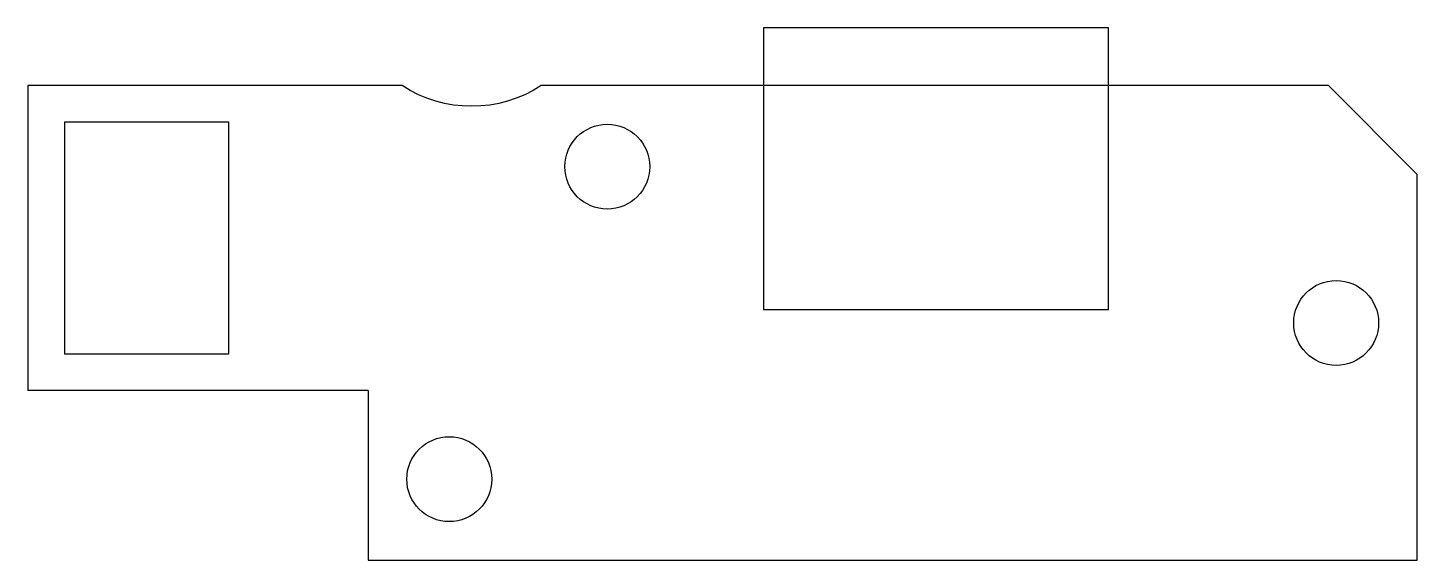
# Model space of a CAD drawing. Header units: millimetres. Extents: x 412.9 to 448.9, y -821.1 to -807.3.
import ezdxf

# ---------------------------------------------------------------- set-up
doc = ezdxf.new("R2010")
doc.units = ezdxf.units.MM
doc.header["$LTSCALE"] = 0.5
doc.layers.add('00 3D$PCB', color=7, linetype='Continuous', true_color=0x78d078)

msp = doc.modelspace()

# ---------------------------------------------------------------- linework, layer by layer
at = {"layer": '00 3D$PCB'}
for p, q in [((412.895, -808.812), (412.895, -816.712)), ((422.592, -808.812), (412.895, -808.812)), ((446.592, -808.812), (426.197, -808.812)), ((446.592, -808.812), (448.895, -811.115)), ((448.895, -821.112), (448.895, -811.115)), ((421.715, -816.712), (412.895, -816.712)), ((421.715, -816.712), (421.715, -821.112)), ((421.715, -821.112), (448.895, -821.112))]:
    msp.add_line(p, q, dxfattribs=at)
for points in [[(431.955, -814.612), (440.895, -814.612), (440.895, -807.312), (431.955, -807.312)], [(413.85, -815.762), (418.1, -815.762), (418.1, -809.762), (413.85, -809.762)]]:
    msp.add_lwpolyline(points, close=True, dxfattribs=at)
for centre in [(427.909, -810.912), (446.795, -814.962), (423.815, -819.012)]:
    msp.add_circle(centre, 1.1, dxfattribs=at)
at = {"layer": '00 3D$PCB', "extrusion": (0, 0, -1)}
msp.add_arc((-424.395, -806.048), 3.3, 236.894, 303.106, dxfattribs=at)

doc.saveas('drawing.dxf')
